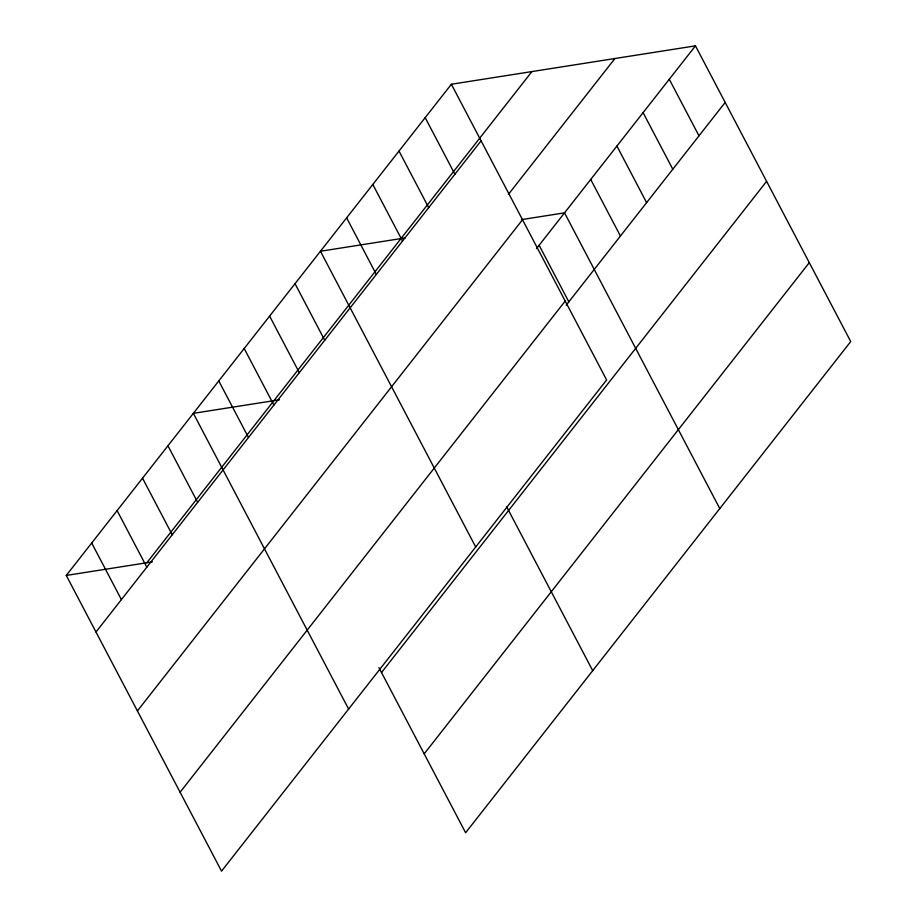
<?xml version="1.0" encoding="UTF-8"?>
<svg xmlns="http://www.w3.org/2000/svg" width="917" height="917" viewBox="0 0 917 917"><rect width="100%" height="100%" fill="white"/><g stroke="black" fill="none" stroke-linecap="round" stroke-linejoin="round"><path stroke-width="1.38" d="M451.382 84.249L606.63 379.959L221.536 871.15L66.276 575.44L451.382 84.249L695.464 45.85L850.724 341.56L465.618 832.751L378.916 667.599M146.835 562.763L531.929 71.572M95.987 632.019L481.081 140.828M508.431 194.347L614.917 58.516M137.412 710.927L522.518 219.736M536.491 248.622L695.464 45.85M180.099 792.231L565.204 301.051M566.19 305.212L725.175 102.429M381.506 672.539L766.601 181.348M424.193 753.843L809.287 262.652M405.142 237.927L320.446 251.247L475.694 546.968M521.486 219.621L564.54 212.859L719.788 508.568M279.444 399.801L193.361 413.338L348.609 709.059M66.276 575.44L152.36 561.892M669.284 79.252L698.983 135.831M643.092 112.653L672.803 169.232M616.912 146.055L646.611 202.634M590.72 179.457L620.431 236.036M539.116 245.275L568.827 301.853M425.19 117.651L454.901 174.23M398.998 151.053L428.709 207.632M372.818 184.455L402.529 241.033M506.642 506.746L592.703 670.659M346.626 217.845L376.337 274.435M295.022 283.674L324.733 340.253M269.609 316.09L299.32 372.669M244.197 348.506L273.896 405.085M218.773 380.922L248.484 437.512M167.949 445.765L197.648 502.344M142.525 478.181L172.236 534.76M117.112 510.597L146.823 567.176M91.7 543.013L121.399 599.603"/></g></svg>
